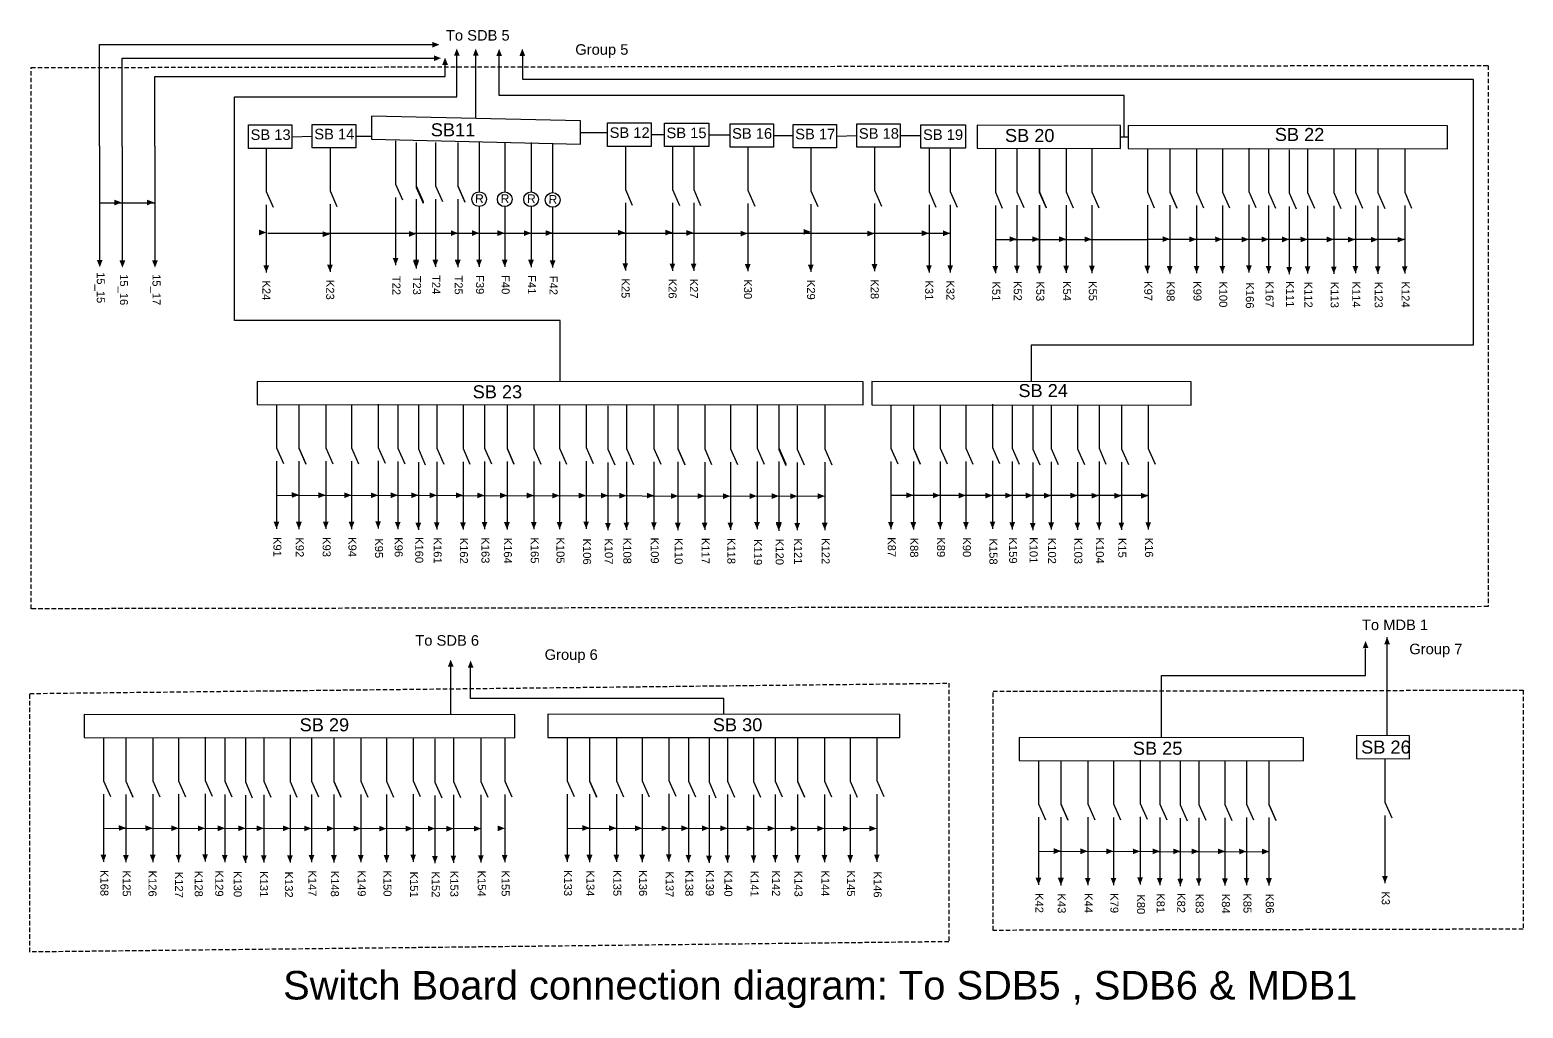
# Model space of a CAD drawing. Header units: inches. Extents: x -5 to 242, y -33 to 23.
# Drawn here: x 157.7 to 241.8, y -33 to 22 of the extents above; entities that cross this region are included whole.
import ezdxf

# ---------------------------------------------------------------- set-up
doc = ezdxf.new("R2010")
doc.units = ezdxf.units.IN
doc.header["$MEASUREMENT"] = 0
doc.linetypes.add('HIDDEN', pattern=[0.375, 0.25, -0.125])
doc.layers.add('Conduit 1', color=7, linetype='HIDDEN')
doc.layers.add('Electrical Blocks', color=7, linetype='Continuous')
doc.styles.get("Standard").update_dxf_attribs({"font": 'arial.ttf'})

# ---------------------------------------------------------------- blocks, each defined once
blk = doc.blocks.new('*U9')
at = {"layer": 'Conduit 1'}
blk.add_solid([(-1.66, -4.17), (0, 0), (1.66, -4.19)], dxfattribs=at)
blk = doc.blocks.new('Switch')
for p, q in [((0, 0), (0, -2.436)), ((0, -2.436), (0.391, -3.328)), ((0, -3.188), (0, -7))]:
    blk.add_line(p, q)
at = {"xscale": 0.09700093499701051, "yscale": 0.09700093499701051, "zscale": 0.09700093499701051, "rotation": 180.5022986881552}
blk.add_blockref('*U9', (0, -7), dxfattribs=at)
blk = doc.blocks.new('*U87')
at = {"layer": 'Conduit 1'}
blk.add_solid([(-1.66, -4.17), (0, 0), (1.66, -4.19)], dxfattribs=at)
blk = doc.blocks.new('*U88')
at = {"layer": 'Conduit 1'}
blk.add_solid([(-1.66, -4.17), (0, 0), (1.66, -4.19)], dxfattribs=at)
blk = doc.blocks.new('*U89')
at = {"layer": 'Conduit 1'}
blk.add_solid([(-1.66, -4.17), (0, 0), (1.66, -4.19)], dxfattribs=at)
blk = doc.blocks.new('FAN')
for p, q in [((1.48, 0.001), (1.48, -2.772)), ((1.48, -3.602), (1.48, -6.999))]:
    blk.add_line(p, q)
blk.add_circle((1.48, -3.187), 0.415)
at = {"xscale": 0.09700093499701051, "yscale": 0.09700093499701051, "zscale": 0.09700093499701051, "rotation": 180.5022986881552}
blk.add_blockref('*U9', (1.48, -6.999), dxfattribs=at)
blk.add_text('R', height=0.489, rotation=358.47368).set_placement((1.242, -3.395))
blk = doc.blocks.new('*U90')
at = {"layer": 'Conduit 1'}
blk.add_solid([(-1.66, -4.17), (0, 0), (1.66, -4.19)], dxfattribs=at)
blk = doc.blocks.new('*U82')
at = {"layer": 'Conduit 1'}
blk.add_solid([(-1.66, -4.17), (0, 0), (1.66, -4.19)], dxfattribs=at)
blk = doc.blocks.new('*U83')
at = {"layer": 'Conduit 1'}
blk.add_solid([(-1.66, -4.17), (0, 0), (1.66, -4.19)], dxfattribs=at)
blk = doc.blocks.new('*U84')
at = {"layer": 'Conduit 1'}
blk.add_solid([(-1.66, -4.17), (0, 0), (1.66, -4.19)], dxfattribs=at)
blk = doc.blocks.new('*U85')
at = {"layer": 'Conduit 1'}
blk.add_solid([(-1.66, -4.17), (0, 0), (1.66, -4.19)], dxfattribs=at)
blk = doc.blocks.new('*U86')
at = {"layer": 'Conduit 1'}
blk.add_solid([(-1.66, -4.17), (0, 0), (1.66, -4.19)], dxfattribs=at)
blk = doc.blocks.new('*U81')
at = {"layer": 'Conduit 1'}
blk.add_solid([(-1.66, -4.17), (0, 0), (1.66, -4.19)], dxfattribs=at)
blk = doc.blocks.new('*U92')
at = {"layer": 'Conduit 1'}
blk.add_solid([(-1.66, -4.17), (0, 0), (1.66, -4.19)], dxfattribs=at)
blk = doc.blocks.new('*U93')
at = {"layer": 'Conduit 1'}
blk.add_solid([(-1.66, -4.17), (0, 0), (1.66, -4.19)], dxfattribs=at)
blk = doc.blocks.new('*U94')
at = {"layer": 'Conduit 1'}
blk.add_solid([(-1.66, -4.17), (0, 0), (1.66, -4.19)], dxfattribs=at)
blk = doc.blocks.new('*U95')
at = {"layer": 'Conduit 1'}
blk.add_solid([(-1.66, -4.17), (0, 0), (1.66, -4.19)], dxfattribs=at)
blk = doc.blocks.new('*U96')
at = {"layer": 'Conduit 1'}
blk.add_solid([(-1.66, -4.17), (0, 0), (1.66, -4.19)], dxfattribs=at)
blk = doc.blocks.new('*U97')
at = {"layer": 'Conduit 1'}
blk.add_solid([(-1.66, -4.17), (0, 0), (1.66, -4.19)], dxfattribs=at)
blk = doc.blocks.new('*U98')
at = {"layer": 'Conduit 1'}
blk.add_solid([(-1.66, -4.17), (0, 0), (1.66, -4.19)], dxfattribs=at)
blk = doc.blocks.new('*U99')
at = {"layer": 'Conduit 1'}
blk.add_solid([(-1.66, -4.17), (0, 0), (1.66, -4.19)], dxfattribs=at)
blk = doc.blocks.new('*U103')
at = {"layer": 'Conduit 1'}
blk.add_solid([(-1.66, -4.17), (0, 0), (1.66, -4.19)], dxfattribs=at)
blk = doc.blocks.new('*U104')
at = {"layer": 'Conduit 1'}
blk.add_solid([(-1.66, -4.17), (0, 0), (1.66, -4.19)], dxfattribs=at)
blk = doc.blocks.new('*U105')
at = {"layer": 'Conduit 1'}
blk.add_solid([(-1.66, -4.17), (0, 0), (1.66, -4.19)], dxfattribs=at)
blk = doc.blocks.new('*U106')
at = {"layer": 'Conduit 1'}
blk.add_solid([(-1.66, -4.17), (0, 0), (1.66, -4.19)], dxfattribs=at)
blk = doc.blocks.new('*U107')
at = {"layer": 'Conduit 1'}
blk.add_solid([(-1.66, -4.17), (0, 0), (1.66, -4.19)], dxfattribs=at)
blk = doc.blocks.new('*U108')
at = {"layer": 'Conduit 1'}
blk.add_solid([(-1.66, -4.17), (0, 0), (1.66, -4.19)], dxfattribs=at)
blk = doc.blocks.new('*U109')
at = {"layer": 'Conduit 1'}
blk.add_solid([(-1.66, -4.17), (0, 0), (1.66, -4.19)], dxfattribs=at)
blk = doc.blocks.new('*U110')
at = {"layer": 'Conduit 1'}
blk.add_solid([(-1.66, -4.17), (0, 0), (1.66, -4.19)], dxfattribs=at)
blk = doc.blocks.new('*U111')
at = {"layer": 'Conduit 1'}
blk.add_solid([(-1.66, -4.17), (0, 0), (1.66, -4.19)], dxfattribs=at)
blk = doc.blocks.new('*U112')
at = {"layer": 'Conduit 1'}
blk.add_solid([(-1.66, -4.17), (0, 0), (1.66, -4.19)], dxfattribs=at)
blk = doc.blocks.new('*U113')
at = {"layer": 'Conduit 1'}
blk.add_solid([(-1.66, -4.17), (0, 0), (1.66, -4.19)], dxfattribs=at)
blk = doc.blocks.new('*U114')
at = {"layer": 'Conduit 1'}
blk.add_solid([(-1.66, -4.17), (0, 0), (1.66, -4.19)], dxfattribs=at)
blk = doc.blocks.new('*U115')
at = {"layer": 'Conduit 1'}
blk.add_solid([(-1.66, -4.17), (0, 0), (1.66, -4.19)], dxfattribs=at)
blk = doc.blocks.new('*U116')
at = {"layer": 'Conduit 1'}
blk.add_solid([(-1.66, -4.17), (0, 0), (1.66, -4.19)], dxfattribs=at)
blk = doc.blocks.new('*U117')
at = {"layer": 'Conduit 1'}
blk.add_solid([(-1.66, -4.17), (0, 0), (1.66, -4.19)], dxfattribs=at)
blk = doc.blocks.new('*U118')
at = {"layer": 'Conduit 1'}
blk.add_solid([(-1.66, -4.17), (0, 0), (1.66, -4.19)], dxfattribs=at)
blk = doc.blocks.new('*U119')
at = {"layer": 'Conduit 1'}
blk.add_solid([(-1.66, -4.17), (0, 0), (1.66, -4.19)], dxfattribs=at)
blk = doc.blocks.new('*U127')
at = {"layer": 'Conduit 1'}
blk.add_solid([(-1.66, -4.17), (0, 0), (1.66, -4.19)], dxfattribs=at)
blk = doc.blocks.new('*U128')
at = {"layer": 'Conduit 1'}
blk.add_solid([(-1.66, -4.17), (0, 0), (1.66, -4.19)], dxfattribs=at)
blk = doc.blocks.new('*U129')
at = {"layer": 'Conduit 1'}
blk.add_solid([(-1.66, -4.17), (0, 0), (1.66, -4.19)], dxfattribs=at)
blk = doc.blocks.new('*U130')
at = {"layer": 'Conduit 1'}
blk.add_solid([(-1.66, -4.17), (0, 0), (1.66, -4.19)], dxfattribs=at)
blk = doc.blocks.new('*U120')
at = {"layer": 'Conduit 1'}
blk.add_solid([(-1.66, -4.17), (0, 0), (1.66, -4.19)], dxfattribs=at)
blk = doc.blocks.new('*U121')
at = {"layer": 'Conduit 1'}
blk.add_solid([(-1.66, -4.17), (0, 0), (1.66, -4.19)], dxfattribs=at)
blk = doc.blocks.new('*U122')
at = {"layer": 'Conduit 1'}
blk.add_solid([(-1.66, -4.17), (0, 0), (1.66, -4.19)], dxfattribs=at)
blk = doc.blocks.new('*U123')
at = {"layer": 'Conduit 1'}
blk.add_solid([(-1.66, -4.17), (0, 0), (1.66, -4.19)], dxfattribs=at)
blk = doc.blocks.new('*U124')
at = {"layer": 'Conduit 1'}
blk.add_solid([(-1.66, -4.17), (0, 0), (1.66, -4.19)], dxfattribs=at)
blk = doc.blocks.new('*U125')
at = {"layer": 'Conduit 1'}
blk.add_solid([(-1.66, -4.17), (0, 0), (1.66, -4.19)], dxfattribs=at)
blk = doc.blocks.new('*U126')
at = {"layer": 'Conduit 1'}
blk.add_solid([(-1.66, -4.17), (0, 0), (1.66, -4.19)], dxfattribs=at)
blk = doc.blocks.new('*U141')
at = {"layer": 'Conduit 1'}
blk.add_solid([(-1.66, -4.17), (0, 0), (1.66, -4.19)], dxfattribs=at)
blk = doc.blocks.new('*U142')
at = {"layer": 'Conduit 1'}
blk.add_solid([(-1.66, -4.17), (0, 0), (1.66, -4.19)], dxfattribs=at)
blk = doc.blocks.new('*U143')
at = {"layer": 'Conduit 1'}
blk.add_solid([(-1.66, -4.17), (0, 0), (1.66, -4.19)], dxfattribs=at)
blk = doc.blocks.new('*U144')
at = {"layer": 'Conduit 1'}
blk.add_solid([(-1.66, -4.17), (0, 0), (1.66, -4.19)], dxfattribs=at)
blk = doc.blocks.new('*U145')
at = {"layer": 'Conduit 1'}
blk.add_solid([(-1.66, -4.17), (0, 0), (1.66, -4.19)], dxfattribs=at)
blk = doc.blocks.new('*U146')
at = {"layer": 'Conduit 1'}
blk.add_solid([(-1.66, -4.17), (0, 0), (1.66, -4.19)], dxfattribs=at)
blk = doc.blocks.new('*U131')
at = {"layer": 'Conduit 1'}
blk.add_solid([(-1.66, -4.17), (0, 0), (1.66, -4.19)], dxfattribs=at)
blk = doc.blocks.new('*U132')
at = {"layer": 'Conduit 1'}
blk.add_solid([(-1.66, -4.17), (0, 0), (1.66, -4.19)], dxfattribs=at)
blk = doc.blocks.new('*U133')
at = {"layer": 'Conduit 1'}
blk.add_solid([(-1.66, -4.17), (0, 0), (1.66, -4.19)], dxfattribs=at)
blk = doc.blocks.new('*U134')
at = {"layer": 'Conduit 1'}
blk.add_solid([(-1.66, -4.17), (0, 0), (1.66, -4.19)], dxfattribs=at)
blk = doc.blocks.new('*U135')
at = {"layer": 'Conduit 1'}
blk.add_solid([(-1.66, -4.17), (0, 0), (1.66, -4.19)], dxfattribs=at)
blk = doc.blocks.new('*U136')
at = {"layer": 'Conduit 1'}
blk.add_solid([(-1.66, -4.17), (0, 0), (1.66, -4.19)], dxfattribs=at)
blk = doc.blocks.new('*U137')
at = {"layer": 'Conduit 1'}
blk.add_solid([(-1.66, -4.17), (0, 0), (1.66, -4.19)], dxfattribs=at)
blk = doc.blocks.new('*U138')
at = {"layer": 'Conduit 1'}
blk.add_solid([(-1.66, -4.17), (0, 0), (1.66, -4.19)], dxfattribs=at)
blk = doc.blocks.new('*U139')
at = {"layer": 'Conduit 1'}
blk.add_solid([(-1.66, -4.17), (0, 0), (1.66, -4.19)], dxfattribs=at)
blk = doc.blocks.new('*U140')
at = {"layer": 'Conduit 1'}
blk.add_solid([(-1.66, -4.17), (0, 0), (1.66, -4.19)], dxfattribs=at)
blk = doc.blocks.new('*U147')
at = {"layer": 'Conduit 1'}
blk.add_solid([(-1.66, -4.17), (0, 0), (1.66, -4.19)], dxfattribs=at)
blk = doc.blocks.new('*U148')
at = {"layer": 'Conduit 1'}
blk.add_solid([(-1.66, -4.17), (0, 0), (1.66, -4.19)], dxfattribs=at)
blk = doc.blocks.new('*U149')
at = {"layer": 'Conduit 1'}
blk.add_solid([(-1.66, -4.17), (0, 0), (1.66, -4.19)], dxfattribs=at)
blk = doc.blocks.new('*U150')
at = {"layer": 'Conduit 1'}
blk.add_solid([(-1.66, -4.17), (0, 0), (1.66, -4.19)], dxfattribs=at)
blk = doc.blocks.new('*U151')
at = {"layer": 'Conduit 1'}
blk.add_solid([(-1.66, -4.17), (0, 0), (1.66, -4.19)], dxfattribs=at)
blk = doc.blocks.new('*U152')
at = {"layer": 'Conduit 1'}
blk.add_solid([(-1.66, -4.17), (0, 0), (1.66, -4.19)], dxfattribs=at)
blk = doc.blocks.new('*U153')
at = {"layer": 'Conduit 1'}
blk.add_solid([(-1.66, -4.17), (0, 0), (1.66, -4.19)], dxfattribs=at)
blk = doc.blocks.new('*U52')
at = {"layer": 'Conduit 1'}
blk.add_solid([(-1.66, -4.17), (0, 0), (1.66, -4.19)], dxfattribs=at)
blk = doc.blocks.new('straight')
blk.add_line((0, 0), (0, -6.425))
at = {"xscale": 0.09700093499701051, "yscale": 0.09700093499701051, "zscale": 0.09700093499701051, "rotation": 180.5022986881552}
blk.add_blockref('*U9', (0.009, -6.828), dxfattribs=at)
blk = doc.blocks.new('*U154')
at = {"layer": 'Conduit 1'}
blk.add_solid([(-1.66, -4.17), (0, 0), (1.66, -4.19)], dxfattribs=at)
blk = doc.blocks.new('*U155')
at = {"layer": 'Conduit 1'}
blk.add_solid([(-1.66, -4.17), (0, 0), (1.66, -4.19)], dxfattribs=at)
blk = doc.blocks.new('*U165')
at = {"layer": 'Conduit 1'}
blk.add_solid([(-1.66, -4.17), (0, 0), (1.66, -4.19)], dxfattribs=at)
blk = doc.blocks.new('*U166')
at = {"layer": 'Conduit 1'}
blk.add_solid([(-1.66, -4.17), (0, 0), (1.66, -4.19)], dxfattribs=at)
blk = doc.blocks.new('*U167')
at = {"layer": 'Conduit 1'}
blk.add_solid([(-1.66, -4.17), (0, 0), (1.66, -4.19)], dxfattribs=at)
blk = doc.blocks.new('*U168')
at = {"layer": 'Conduit 1'}
blk.add_solid([(-1.66, -4.17), (0, 0), (1.66, -4.19)], dxfattribs=at)
blk = doc.blocks.new('*U169')
at = {"layer": 'Conduit 1'}
blk.add_solid([(-1.66, -4.17), (0, 0), (1.66, -4.19)], dxfattribs=at)
blk = doc.blocks.new('*U170')
at = {"layer": 'Conduit 1'}
blk.add_solid([(-1.66, -4.17), (0, 0), (1.66, -4.19)], dxfattribs=at)
blk = doc.blocks.new('*U171')
at = {"layer": 'Conduit 1'}
blk.add_solid([(-1.66, -4.17), (0, 0), (1.66, -4.19)], dxfattribs=at)
blk = doc.blocks.new('*U156')
at = {"layer": 'Conduit 1'}
blk.add_solid([(-1.66, -4.17), (0, 0), (1.66, -4.19)], dxfattribs=at)
blk = doc.blocks.new('*U157')
at = {"layer": 'Conduit 1'}
blk.add_solid([(-1.66, -4.17), (0, 0), (1.66, -4.19)], dxfattribs=at)
blk = doc.blocks.new('*U158')
at = {"layer": 'Conduit 1'}
blk.add_solid([(-1.66, -4.17), (0, 0), (1.66, -4.19)], dxfattribs=at)
blk = doc.blocks.new('*U159')
at = {"layer": 'Conduit 1'}
blk.add_solid([(-1.66, -4.17), (0, 0), (1.66, -4.19)], dxfattribs=at)
blk = doc.blocks.new('*U160')
at = {"layer": 'Conduit 1'}
blk.add_solid([(-1.66, -4.17), (0, 0), (1.66, -4.19)], dxfattribs=at)
blk = doc.blocks.new('*U161')
at = {"layer": 'Conduit 1'}
blk.add_solid([(-1.66, -4.17), (0, 0), (1.66, -4.19)], dxfattribs=at)
blk = doc.blocks.new('*U162')
at = {"layer": 'Conduit 1'}
blk.add_solid([(-1.66, -4.17), (0, 0), (1.66, -4.19)], dxfattribs=at)
blk = doc.blocks.new('*U163')
at = {"layer": 'Conduit 1'}
blk.add_solid([(-1.66, -4.17), (0, 0), (1.66, -4.19)], dxfattribs=at)
blk = doc.blocks.new('*U164')
at = {"layer": 'Conduit 1'}
blk.add_solid([(-1.66, -4.17), (0, 0), (1.66, -4.19)], dxfattribs=at)
blk = doc.blocks.new('*U178')
at = {"layer": 'Conduit 1'}
blk.add_solid([(-1.66, -4.17), (0, 0), (1.66, -4.19)], dxfattribs=at)
blk = doc.blocks.new('*U179')
at = {"layer": 'Conduit 1'}
blk.add_solid([(-1.66, -4.17), (0, 0), (1.66, -4.19)], dxfattribs=at)
blk = doc.blocks.new('*U180')
at = {"layer": 'Conduit 1'}
blk.add_solid([(-1.66, -4.17), (0, 0), (1.66, -4.19)], dxfattribs=at)
blk = doc.blocks.new('*U181')
at = {"layer": 'Conduit 1'}
blk.add_solid([(-1.66, -4.17), (0, 0), (1.66, -4.19)], dxfattribs=at)
blk = doc.blocks.new('*U182')
at = {"layer": 'Conduit 1'}
blk.add_solid([(-1.66, -4.17), (0, 0), (1.66, -4.19)], dxfattribs=at)
blk = doc.blocks.new('*U183')
at = {"layer": 'Conduit 1'}
blk.add_solid([(-1.66, -4.17), (0, 0), (1.66, -4.19)], dxfattribs=at)
blk = doc.blocks.new('*U184')
at = {"layer": 'Conduit 1'}
blk.add_solid([(-1.66, -4.17), (0, 0), (1.66, -4.19)], dxfattribs=at)
blk = doc.blocks.new('*U172')
at = {"layer": 'Conduit 1'}
blk.add_solid([(-1.66, -4.17), (0, 0), (1.66, -4.19)], dxfattribs=at)
blk = doc.blocks.new('*U173')
at = {"layer": 'Conduit 1'}
blk.add_solid([(-1.66, -4.17), (0, 0), (1.66, -4.19)], dxfattribs=at)
blk = doc.blocks.new('*U174')
at = {"layer": 'Conduit 1'}
blk.add_solid([(-1.66, -4.17), (0, 0), (1.66, -4.19)], dxfattribs=at)
blk = doc.blocks.new('*U175')
at = {"layer": 'Conduit 1'}
blk.add_solid([(-1.66, -4.17), (0, 0), (1.66, -4.19)], dxfattribs=at)
blk = doc.blocks.new('*U176')
at = {"layer": 'Conduit 1'}
blk.add_solid([(-1.66, -4.17), (0, 0), (1.66, -4.19)], dxfattribs=at)
blk = doc.blocks.new('*U177')
at = {"layer": 'Conduit 1'}
blk.add_solid([(-1.66, -4.17), (0, 0), (1.66, -4.19)], dxfattribs=at)
blk = doc.blocks.new('*U194')
at = {"layer": 'Conduit 1'}
blk.add_solid([(-1.66, -4.17), (0, 0), (1.66, -4.19)], dxfattribs=at)
blk = doc.blocks.new('*U185')
at = {"layer": 'Conduit 1'}
blk.add_solid([(-1.66, -4.17), (0, 0), (1.66, -4.19)], dxfattribs=at)
blk = doc.blocks.new('*U186')
at = {"layer": 'Conduit 1'}
blk.add_solid([(-1.66, -4.17), (0, 0), (1.66, -4.19)], dxfattribs=at)
blk = doc.blocks.new('*U187')
at = {"layer": 'Conduit 1'}
blk.add_solid([(-1.66, -4.17), (0, 0), (1.66, -4.19)], dxfattribs=at)
blk = doc.blocks.new('*U188')
at = {"layer": 'Conduit 1'}
blk.add_solid([(-1.66, -4.17), (0, 0), (1.66, -4.19)], dxfattribs=at)
blk = doc.blocks.new('*U189')
at = {"layer": 'Conduit 1'}
blk.add_solid([(-1.66, -4.17), (0, 0), (1.66, -4.19)], dxfattribs=at)
blk = doc.blocks.new('*U190')
at = {"layer": 'Conduit 1'}
blk.add_solid([(-1.66, -4.17), (0, 0), (1.66, -4.19)], dxfattribs=at)
blk = doc.blocks.new('*U191')
at = {"layer": 'Conduit 1'}
blk.add_solid([(-1.66, -4.17), (0, 0), (1.66, -4.19)], dxfattribs=at)
blk = doc.blocks.new('*U192')
at = {"layer": 'Conduit 1'}
blk.add_solid([(-1.66, -4.17), (0, 0), (1.66, -4.19)], dxfattribs=at)
blk = doc.blocks.new('*U193')
at = {"layer": 'Conduit 1'}
blk.add_solid([(-1.66, -4.17), (0, 0), (1.66, -4.19)], dxfattribs=at)
blk = doc.blocks.new('*U195')
at = {"layer": 'Conduit 1'}
blk.add_solid([(-1.66, -4.17), (0, 0), (1.66, -4.19)], dxfattribs=at)

msp = doc.modelspace()

# ---------------------------------------------------------------- linework, layer by layer
for p, q in [((182.826, 17.053), (182.826, 20.579)), ((172.468, 16.031), (173.609, 16.065)), ((176.054, 16.065), (176.943, 16.065)), ((188.71, 16.266), (190.235, 16.266)), ((192.68, 16.145), (193.434, 16.145)), ((195.942, 16.131), (197.128, 16.131)), ((199.573, 16.099), (200.68, 16.099)), ((203.126, 16.065), (204.266, 16.099)), ((206.712, 16.099), (207.879, 16.099)), ((219.11, 16.017), (219.538, 16.017)), ((183.006, 15.703), (183.006, 12.93)), ((183.006, 15.703), (183.006, 12.93)), ((184.447, 15.701), (184.447, 12.927)), ((187.143, 15.662), (187.143, 12.888)), ((161.639, 12.303), (164.748, 12.303)), ((183.006, 12.1), (183.006, 8.703)), ((183.006, 12.1), (183.006, 8.703)), ((184.447, 12.098), (184.447, 8.701)), ((187.143, 12.058), (187.143, 8.662)), ((171.1, 10.602), (209.527, 10.602)), ((212.065, 10.251), (220.623, 10.251)), ((220.623, 10.266), (235.11, 10.266)), ((171.599, -4.131), (202.463, -4.189)), ((206.188, -4.144), (220.675, -4.144)), ((234.118, -17.674), (234.118, -12.123)), ((181.409, -16.493), (181.409, -13.802)), ((161.859, -22.867), (183.106, -22.899)), ((187.961, -22.866), (205.396, -22.898)), ((214.495, -24.165), (227.469, -24.201))]:
    msp.add_line(p, q)
for points in [[(161.639, 15.515), (161.639, 21.21), (180.372, 21.21)], [(162.915, 15.488), (162.915, 20.456), (180.652, 20.456)], [(164.748, 15.491), (164.748, 19.422), (181.083, 19.422), (181.083, 20.26)], [(187.573, 2.256), (187.573, 5.692), (169.223, 5.692), (169.223, 18.279), (181.747, 18.279), (181.747, 20.575)], [(219.324, 16.017), (219.324, 18.351), (184.128, 18.351), (184.128, 20.561)], [(214.092, 2.243), (214.092, 4.315), (238.982, 4.315), (238.982, 19.257), (185.456, 19.257), (185.456, 20.584)], [(221.41, -17.778), (221.41, -14.281), (232.908, -14.281), (232.908, -12.758)], [(196.786, -16.476), (196.786, -15.584), (182.515, -15.584), (182.515, -13.852)]]:
    msp.add_lwpolyline(points)
for points in [[(176.943, 15.891), (188.71, 15.616), (188.71, 16.916), (176.943, 17.191)], [(170.023, 16.69), (172.468, 16.69), (172.468, 15.373), (170.023, 15.373)], [(173.609, 16.723), (176.054, 16.723), (176.054, 15.406), (173.609, 15.406)], [(190.235, 16.803), (192.68, 16.803), (192.68, 15.487), (190.235, 15.487)], [(193.434, 16.789), (195.942, 16.789), (195.942, 15.474), (193.434, 15.474)], [(197.128, 16.757), (199.573, 16.757), (199.573, 15.44), (197.128, 15.44)], [(200.68, 16.724), (203.126, 16.724), (203.126, 15.407), (200.68, 15.407)], [(204.266, 16.757), (206.712, 16.757), (206.712, 15.44), (204.266, 15.44)], [(207.879, 16.692), (210.387, 16.692), (210.387, 15.377), (207.879, 15.377)], [(211.045, 15.386), (219.11, 15.367), (219.11, 16.667), (211.045, 16.686)], [(219.538, 15.362), (237.515, 15.343), (237.515, 16.643), (219.538, 16.662)], [(170.513, 0.966), (204.633, 0.947), (204.633, 2.247), (170.513, 2.266)], [(205.103, 0.953), (223.08, 0.934), (223.08, 2.234), (205.103, 2.253)], [(160.774, -17.771), (185.006, -17.79), (185.006, -16.49), (160.774, -16.471)], [(186.876, -17.769), (206.696, -17.782), (206.696, -16.482), (186.876, -16.469)], [(213.41, -19.068), (229.41, -19.087), (229.41, -17.787), (213.41, -17.768)], [(232.39, -18.959), (235.377, -18.974), (235.377, -17.674), (232.39, -17.659)]]:
    msp.add_lwpolyline(points, close=True)
for centre in [(183.006, 12.515), (183.006, 12.515), (184.447, 12.512), (187.143, 12.473)]:
    msp.add_circle(centre, 0.415)
at = {"layer": 'Conduit 1'}
for points in [[(157.787, 19.923), (239.813, 20.043), (239.813, -10.411), (157.787, -10.531)], [(157.712, -15.297), (209.454, -14.719), (209.454, -29.263), (157.712, -29.842)], [(211.934, -15.172), (241.778, -15.104), (241.778, -28.557), (211.934, -28.625)]]:
    msp.add_lwpolyline(points, close=True, dxfattribs=at)

# ---------------------------------------------------------------- block references
at = {"xscale": 0.09700093499701051, "yscale": 0.09700093499701051, "zscale": 0.09700093499701051}
for name, p, rotation in [('*U52', (180.774, 21.209), 270.5452876855536), ('*U52', (180.866, 20.449), 270.5452876855536), ('*U52', (181.084, 20.478), 0.5022986881551751), ('*U52', (181.747, 20.992), 0.5022986881551751), ('*U52', (182.814, 20.989), 0.5022986881551751), ('*U52', (184.129, 20.971), 0.5022986881551751), ('*U52', (185.434, 20.985), 0.5022986881551751), ('*U154', (162.879, 12.327), 270.5022986881552), ('*U155', (164.712, 12.331), 270.5022986881552), ('*U103', (171.023, 10.643), 270.5022986881552), ('*U104', (174.607, 10.55), 270.5022986881552), ('*U81', (179.467, 10.566), 270.5022986881552), ('*U82', (181.817, 10.607), 270.5022986881552), ('*U83', (183.005, 10.611), 270.5022986881552), ('*U84', (184.442, 10.607), 270.5022986881552), ('*U85', (185.933, 10.607), 270.5022986881552), ('*U86', (187.151, 10.614), 270.5022986881552), ('*U92', (191.233, 10.63), 270.5022986881552), ('*U94', (193.894, 10.64), 270.5022986881552), ('*U93', (195.082, 10.62), 270.5022986881552), ('*U95', (198.126, 10.584), 270.5022986881552), ('*U96', (201.68, 10.677), 270.5022986881552), ('*U97', (205.265, 10.584), 270.5022986881552), ('*U99', (208.331, 10.602), 270.5022986881552), ('*U98', (209.527, 10.598), 270.5022986881552), ('*U105', (213.269, 10.269), 270.5022986881552), ('*U106', (214.556, 10.266), 270.5022986881552), ('*U107', (216.058, 10.266), 270.5022986881552), ('*U108', (217.494, 10.259), 270.5022986881552), ('*U126', (221.889, 10.27), 270.5022986881552), ('*U127', (223.391, 10.259), 270.5022986881552), ('*U128', (224.846, 10.256), 270.5022986881552), ('*U129', (226.339, 10.252), 270.5022986881552), ('*U130', (227.459, 10.255), 270.5022986881552), ('*U120', (228.615, 10.255), 270.5022986881552), ('*U121', (229.65, 10.252), 270.5022986881552), ('*U122', (231.128, 10.252), 270.5022986881552), ('*U123', (232.324, 10.245), 270.5022986881552), ('*U124', (233.612, 10.242), 270.5022986881552), ('*U125', (235.114, 10.242), 270.5022986881552), ('*U87', (183.006, 8.703), 180.5022986881552), ('*U88', (183.006, 8.703), 180.5022986881552), ('*U89', (184.447, 8.701), 180.5022986881552), ('*U90', (187.143, 8.662), 180.5022986881552), ('*U140', (172.865, -4.126), 270.5022986881552), ('*U141', (174.366, -4.137), 270.5022986881552), ('*U142', (175.822, -4.14), 270.5022986881552), ('*U143', (177.315, -4.144), 270.5022986881552), ('*U144', (178.435, -4.141), 270.5022986881552), ('*U145', (179.591, -4.141), 270.5022986881552), ('*U146', (180.626, -4.144), 270.5022986881552), ('*U131', (182.104, -4.144), 270.5022986881552), ('*U132', (183.3, -4.151), 270.5022986881552), ('*U133', (184.588, -4.154), 270.5022986881552), ('*U134', (186.09, -4.154), 270.5022986881552), ('*U135', (187.525, -4.161), 270.5022986881552), ('*U136', (189.022, -4.158), 270.5022986881552), ('*U137', (190.264, -4.158), 270.5022986881552), ('*U138', (191.306, -4.165), 270.5022986881552), ('*U139', (192.852, -4.161), 270.5022986881552), ('*U147', (194.206, -4.185), 270.5022986881552), ('*U148', (195.708, -4.185), 270.5022986881552), ('*U149', (197.143, -4.192), 270.5022986881552), ('*U150', (198.64, -4.188), 270.5022986881552), ('*U151', (199.882, -4.188), 270.5022986881552), ('*U152', (200.924, -4.195), 270.5022986881552), ('*U153', (202.47, -4.191), 270.5022986881552), ('*U119', (207.455, -4.139), 270.5022986881552), ('*U109', (208.956, -4.15), 270.5022986881552), ('*U110', (210.412, -4.153), 270.5022986881552), ('*U111', (211.904, -4.158), 270.5022986881552), ('*U112', (213.024, -4.154), 270.5022986881552), ('*U113', (214.18, -4.154), 270.5022986881552), ('*U114', (215.215, -4.158), 270.5022986881552), ('*U115', (216.693, -4.158), 270.5022986881552), ('*U116', (217.89, -4.164), 270.5022986881552), ('*U117', (219.177, -4.168), 270.5022986881552), ('*U118', (220.679, -4.168), 270.5022986881552), ('*U194', (232.908, -12.341), 0.5022986881551751), ('*U194', (234.118, -12.123), 0.5022986881551751), ('*U52', (181.402, -13.385), 0.5022986881551751), ('*U52', (182.524, -13.442), 0.5022986881551751), ('*U164', (163.126, -22.863), 270.5022986881552), ('*U165', (164.627, -22.873), 270.5022986881552), ('*U166', (166.083, -22.877), 270.5022986881552), ('*U167', (167.575, -22.881), 270.5022986881552), ('*U168', (168.696, -22.878), 270.5022986881552), ('*U169', (169.852, -22.878), 270.5022986881552), ('*U170', (170.886, -22.881), 270.5022986881552), ('*U171', (172.364, -22.881), 270.5022986881552), ('*U156', (173.561, -22.888), 270.5022986881552), ('*U157', (174.848, -22.891), 270.5022986881552), ('*U158', (176.35, -22.891), 270.5022986881552), ('*U159', (177.786, -22.898), 270.5022986881552), ('*U160', (179.282, -22.894), 270.5022986881552), ('*U161', (180.525, -22.894), 270.5022986881552), ('*U162', (181.566, -22.901), 270.5022986881552), ('*U163', (183.113, -22.898), 270.5022986881552), ('*U163', (184.452, -22.882), 270.5022986881552), ('*U177', (189.227, -22.861), 270.5022986881552), ('*U178', (190.729, -22.872), 270.5022986881552), ('*U179', (192.184, -22.875), 270.5022986881552), ('*U180', (193.677, -22.879), 270.5022986881552), ('*U181', (194.797, -22.876), 270.5022986881552), ('*U182', (195.953, -22.876), 270.5022986881552), ('*U183', (196.988, -22.879), 270.5022986881552), ('*U184', (198.466, -22.879), 270.5022986881552), ('*U172', (199.662, -22.886), 270.5022986881552), ('*U173', (200.95, -22.889), 270.5022986881552), ('*U174', (202.452, -22.889), 270.5022986881552), ('*U175', (203.888, -22.896), 270.5022986881552), ('*U176', (205.384, -22.893), 270.5022986881552), ('*U195', (215.761, -24.16), 270.5022986881552), ('*U185', (217.263, -24.171), 270.5022986881552), ('*U186', (218.718, -24.174), 270.5022986881552), ('*U187', (220.211, -24.178), 270.5022986881552), ('*U188', (221.331, -24.175), 270.5022986881552), ('*U189', (222.487, -24.175), 270.5022986881552), ('*U190', (223.522, -24.178), 270.5022986881552), ('*U191', (225, -24.178), 270.5022986881552), ('*U192', (226.197, -24.185), 270.5022986881552), ('*U193', (227.484, -24.188), 270.5022986881552)]:
    msp.add_blockref(name, p, dxfattribs=dict(at, rotation=rotation))
for name, p in [('straight', (161.639, 15.515)), ('straight', (162.915, 15.488)), ('straight', (164.748, 15.491)), ('Switch', (171.023, 15.39)), ('Switch', (174.609, 15.423)), ('Switch', (178.304, 15.802)), ('Switch', (179.459, 15.706)), ('Switch', (179.459, 15.706)), ('Switch', (179.458, 15.659)), ('Switch', (179.458, 15.659)), ('Switch', (179.458, 15.611)), ('Switch', (180.542, 15.703)), ('Switch', (181.803, 15.701)), ('Switch', (181.802, 15.692)), ('Switch', (181.802, 15.692)), ('Switch', (181.802, 15.692)), ('Switch', (181.802, 15.682)), ('FAN', (184.447, 15.697)), ('Switch', (191.235, 15.503)), ('Switch', (193.886, 15.489)), ('Switch', (195.082, 15.489)), ('Switch', (198.128, 15.457)), ('Switch', (201.68, 15.424)), ('Switch', (205.266, 15.457)), ('Switch', (208.331, 15.392)), ('Switch', (209.527, 15.392)), ('Switch', (212.065, 15.346)), ('Switch', (213.281, 15.369)), ('Switch', (214.542, 15.366)), ('Switch', (214.541, 15.357)), ('Switch', (214.541, 15.357)), ('Switch', (214.541, 15.357)), ('Switch', (214.541, 15.347)), ('Switch', (216.054, 15.364)), ('Switch', (217.505, 15.361)), ('Switch', (220.623, 15.36)), ('Switch', (221.883, 15.358)), ('Switch', (221.883, 15.348)), ('Switch', (221.883, 15.348)), ('Switch', (221.883, 15.348)), ('Switch', (221.883, 15.338)), ('Switch', (223.396, 15.355)), ('Switch', (224.847, 15.353)), ('Switch', (226.344, 15.382)), ('Switch', (227.451, 15.346)), ('Switch', (228.607, 15.3)), ('Switch', (229.646, 15.33)), ('Switch', (231.121, 15.321)), ('Switch', (232.337, 15.344)), ('Switch', (233.597, 15.323)), ('Switch', (235.11, 15.34)), ('Switch', (171.599, 0.963)), ('Switch', (172.859, 0.961)), ('Switch', (172.859, 0.952)), ('Switch', (172.859, 0.952)), ('Switch', (172.859, 0.952)), ('Switch', (172.859, 0.942)), ('Switch', (174.372, 0.959)), ('Switch', (175.823, 0.956)), ('Switch', (177.32, 0.986)), ('Switch', (178.426, 0.95)), ('Switch', (179.583, 0.904)), ('Switch', (180.621, 0.934)), ('Switch', (182.097, 0.925)), ('Switch', (183.312, 0.948)), ('Switch', (184.573, 0.946)), ('Switch', (184.573, 0.936)), ('Switch', (184.573, 0.936)), ('Switch', (184.573, 0.936)), ('Switch', (184.573, 0.927)), ('Switch', (186.085, 0.943)), ('Switch', (187.536, 0.941)), ('Switch', (189.033, 0.97)), ('Switch', (190.257, 0.889)), ('Switch', (191.296, 0.918)), ('Switch', (192.845, 0.931)), ('Switch', (194.191, 0.916)), ('Switch', (194.191, 0.906)), ('Switch', (194.191, 0.906)), ('Switch', (194.191, 0.906)), ('Switch', (194.191, 0.896)), ('Switch', (195.703, 0.913)), ('Switch', (197.154, 0.91)), ('Switch', (198.651, 0.94)), ('Switch', (199.876, 0.953)), ('Switch', (199.876, 0.953)), ('Switch', (199.876, 0.906)), ('Switch', (199.876, 0.906)), ('Switch', (199.875, 0.858)), ('Switch', (200.914, 0.888)), ('Switch', (202.463, 0.901)), ('Switch', (206.188, 0.95)), ('Switch', (207.449, 0.948)), ('Switch', (207.449, 0.939)), ('Switch', (207.449, 0.939)), ('Switch', (207.449, 0.939)), ('Switch', (207.449, 0.929)), ('Switch', (208.961, 0.946)), ('Switch', (210.412, 0.943)), ('Switch', (211.909, 0.973)), ('Switch', (213.016, 0.937)), ('Switch', (214.172, 0.891)), ('Switch', (215.211, 0.921)), ('Switch', (216.686, 0.912)), ('Switch', (217.902, 0.935)), ('Switch', (219.162, 0.913)), ('Switch', (220.675, 0.93)), ('Switch', (161.859, -17.773)), ('Switch', (163.12, -17.785)), ('Switch', (163.12, -17.785)), ('Switch', (163.12, -17.785)), ('Switch', (163.12, -17.794)), ('Switch', (164.632, -17.778)), ('Switch', (166.083, -17.78)), ('Switch', (167.58, -17.751)), ('Switch', (168.687, -17.787)), ('Switch', (169.843, -17.832)), ('Switch', (170.882, -17.803)), ('Switch', (172.357, -17.811)), ('Switch', (173.573, -17.789)), ('Switch', (174.833, -17.791)), ('Switch', (174.833, -17.8)), ('Switch', (174.833, -17.8)), ('Switch', (174.833, -17.8)), ('Switch', (174.833, -17.81)), ('Switch', (176.346, -17.793)), ('Switch', (177.797, -17.796)), ('Switch', (179.294, -17.766)), ('Switch', (180.518, -17.848)), ('Switch', (181.557, -17.818)), ('Switch', (183.106, -17.805)), ('Switch', (184.445, -17.789)), ('Switch', (187.961, -17.771)), ('Switch', (189.221, -17.773)), ('Switch', (189.221, -17.783)), ('Switch', (189.221, -17.783)), ('Switch', (189.221, -17.783)), ('Switch', (189.221, -17.793)), ('Switch', (190.734, -17.776)), ('Switch', (192.185, -17.779)), ('Switch', (193.682, -17.749)), ('Switch', (194.789, -17.785)), ('Switch', (195.945, -17.831)), ('Switch', (196.984, -17.801)), ('Switch', (198.459, -17.81)), ('Switch', (199.675, -17.787)), ('Switch', (200.935, -17.789)), ('Switch', (200.935, -17.799)), ('Switch', (200.935, -17.799)), ('Switch', (200.935, -17.799)), ('Switch', (200.935, -17.808)), ('Switch', (202.448, -17.791)), ('Switch', (203.898, -17.794)), ('Switch', (205.396, -17.764)), ('Switch', (214.495, -19.07)), ('Switch', (215.756, -19.073)), ('Switch', (215.756, -19.082)), ('Switch', (215.756, -19.082)), ('Switch', (215.756, -19.082)), ('Switch', (215.756, -19.092)), ('Switch', (217.268, -19.075)), ('Switch', (218.719, -19.078)), ('Switch', (220.216, -19.048)), ('Switch', (221.323, -19.084)), ('Switch', (222.479, -19.13)), ('Switch', (223.518, -19.1)), ('Switch', (224.993, -19.109)), ('Switch', (226.209, -19.086)), ('Switch', (227.469, -19.088)), ('Switch', (227.469, -19.098)), ('Switch', (227.469, -19.098)), ('Switch', (227.469, -19.098)), ('Switch', (227.469, -19.107)), ('Switch', (233.999, -18.971))]:
    msp.add_blockref(name, p)

# ---------------------------------------------------------------- texts
for s, height, p in [('To SDB 5', 0.5927, (181.134, 21.438)), ('Group 5', 0.5927, (188.417, 20.64)), ('SB 13', 0.5927, (170.138, 15.849)), ('SB 14', 0.5927, (173.724, 15.882)), ('SB11', 0.732, (180.283, 16.051)), ('SB 12', 0.5927, (190.351, 15.963)), ('SB 15', 0.5927, (193.55, 15.948)), ('SB 16', 0.5927, (197.244, 15.916)), ('SB 17', 0.5927, (200.796, 15.883)), ('SB 18', 0.5927, (204.382, 15.916)), ('SB 19', 0.5927, (207.995, 15.851)), ('SB 20', 0.732, (212.608, 15.731)), ('SB 22', 0.732, (227.8, 15.789)), ('SB 23', 0.732, (182.64, 1.311)), ('SB 24', 0.732, (213.365, 1.38)), ('To MDB 1', 0.5927, (232.702, -11.732)), ('To SDB 6', 0.5927, (179.411, -12.608)), ('Group 7', 0.5927, (235.371, -13.088)), ('Group 6', 0.5927, (186.693, -13.406)), ('SB 29', 0.732, (172.9, -17.426)), ('SB 30', 0.732, (196.161, -17.424)), ('SB 25', 0.732, (219.809, -18.745)), ('SB 26', 0.732, (232.66, -18.679))]:
    msp.add_text(s, height=height).set_placement(p)
for p in [(182.768, 12.307), (182.768, 12.307), (184.209, 12.304), (186.905, 12.265)]:
    msp.add_text('R', height=0.489, rotation=358.47368).set_placement(p)
at = {"insert": (171.969, -30.908), "char_height": 1.60614, "attachment_point": 1}
msp.add_mtext_dynamic_manual_height_columns('Switch Board connection diagram: To SDB5 , SDB6 & MDB1', width=61.67506, gutter_width=8.031, heights=[0], dxfattribs=at)
at = {"layer": 'Electrical Blocks'}
for s, p in [('15_15', (161.48, 8.408)), ('15_16', (162.783, 8.297)), ('15_17', (164.616, 8.301)), ('K24', (170.807, 7.941)), ('K23', (174.393, 7.975)), ('T22', (178.125, 8.202)), ('T23', (179.281, 8.214)), ('T24', (180.365, 8.248)), ('T25', (181.626, 8.227)), ('F39', (182.829, 8.248)), ('F40', (184.27, 8.245)), ('F41', (185.749, 8.243)), ('F42', (186.966, 8.206)), ('K25', (191.019, 8.055)), ('K26', (193.67, 8.041)), ('K27', (194.866, 8.041)), ('K30', (197.912, 8.009)), ('K29', (201.465, 7.975)), ('K28', (205.051, 8.009)), ('K31', (208.115, 7.944)), ('K32', (209.311, 7.944)), ('K51', (211.889, 7.89)), ('K52', (213.104, 7.913)), ('K53', (214.364, 7.892)), ('K54', (215.877, 7.909)), ('K55', (217.328, 7.906)), ('K97', (220.446, 7.904)), ('K98', (221.706, 7.883)), ('K99', (223.219, 7.9)), ('K100', (224.67, 7.897)), ('K166', (226.167, 7.832)), ('K167', (227.274, 7.891)), ('K111', (228.43, 7.903)), ('K112', (229.469, 7.875)), ('K113', (230.944, 7.866)), ('K114', (232.16, 7.889)), ('K123', (233.42, 7.868)), ('K124', (234.933, 7.884)), ('K91', (171.422, -6.492)), ('K92', (172.682, -6.513)), ('K93', (174.195, -6.496)), ('K94', (175.646, -6.499)), ('K95', (177.143, -6.564)), ('K96', (178.249, -6.506)), ('K160', (179.406, -6.493)), ('K161', (180.444, -6.522)), ('K162', (181.92, -6.53)), ('K163', (183.135, -6.507)), ('K164', (184.396, -6.529)), ('K165', (185.908, -6.512)), ('K105', (187.359, -6.515)), ('K106', (188.856, -6.58)), ('K107', (190.08, -6.567)), ('K108', (191.119, -6.537)), ('K109', (192.668, -6.524)), ('K110', (194.014, -6.559)), ('K117', (195.526, -6.542)), ('K118', (196.977, -6.545)), ('K119', (198.474, -6.61)), ('K120', (199.698, -6.597)), ('K121', (200.737, -6.567)), ('K122', (202.286, -6.554)), ('K87', (206.011, -6.505)), ('K88', (207.272, -6.526)), ('K89', (208.784, -6.51)), ('K90', (210.235, -6.512)), ('K158', (211.732, -6.577)), ('K159', (212.839, -6.519)), ('K101', (213.995, -6.506)), ('K102', (215.034, -6.535)), ('K103', (216.509, -6.543)), ('K104', (217.725, -6.521)), ('K15', (218.985, -6.542)), ('K16', (220.498, -6.525)), ('K168', (161.683, -25.228)), ('K125', (162.94, -25.258)), ('K126', (164.391, -25.26)), ('K127', (165.887, -25.325)), ('K128', (166.994, -25.267)), ('K129', (168.15, -25.254)), ('K130', (169.189, -25.283)), ('K131', (170.665, -25.292)), ('K132', (172.069, -25.315)), ('K147', (173.396, -25.244)), ('K148', (174.656, -25.265)), ('K149', (176.169, -25.248)), ('K150', (177.62, -25.251)), ('K151', (179.117, -25.316)), ('K152', (180.341, -25.303)), ('K153', (181.38, -25.274)), ('K154', (182.929, -25.26)), ('K155', (184.268, -25.245)), ('K133', (187.784, -25.227)), ('K134', (189.044, -25.248)), ('K135', (190.557, -25.231)), ('K136', (192.008, -25.234)), ('K137', (193.505, -25.299)), ('K138', (194.612, -25.24)), ('K139', (195.768, -25.228)), ('K140', (196.807, -25.256)), ('K141', (198.282, -25.265)), ('K142', (199.498, -25.242)), ('K143', (200.758, -25.264)), ('K144', (202.271, -25.247)), ('K145', (203.721, -25.249)), ('K146', (205.218, -25.314)), ('K42', (214.318, -26.526)), ('K43', (215.579, -26.547)), ('K44', (217.091, -26.53)), ('K79', (218.542, -26.533)), ('K80', (220.039, -26.598)), ('K81', (221.146, -26.539)), ('K82', (222.302, -26.527)), ('K83', (223.341, -26.555)), ('K84', (224.816, -26.564)), ('K85', (226.032, -26.541)), ('K86', (227.292, -26.563)), ('K3', (233.822, -26.427))]:
    msp.add_text(s, height=0.4505, rotation=270, dxfattribs=at).set_placement(p)

doc.saveas('drawing.dxf')
